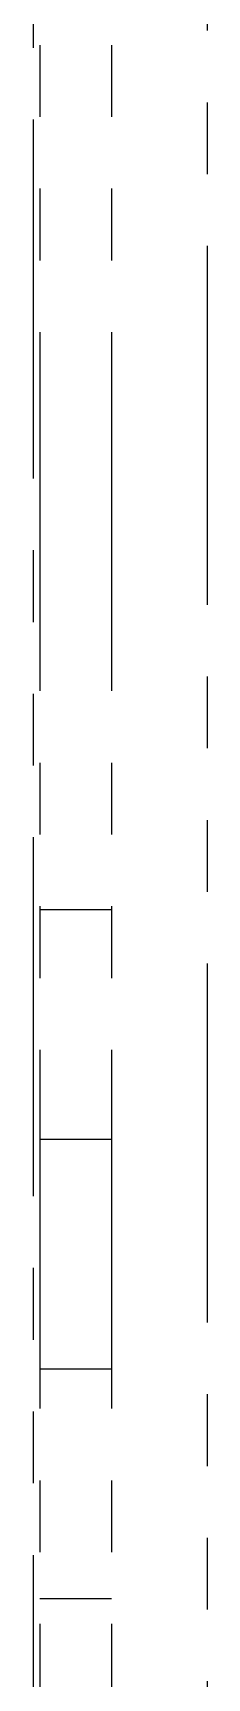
# Model space of a CAD drawing. Extents: x -2384 to 29887, y -2542 to 22350.
# Drawn here: x 5981 to 6000.2, y 2363.2 to 2545.1 of the extents above; entities that cross this region are included whole.
import ezdxf

# ---------------------------------------------------------------- set-up
doc = ezdxf.new("R2010")
doc.units = 0
doc.header["$LTSCALE"] = 63.5
doc.header["$MEASUREMENT"] = 0
doc.linetypes.add('PHANTOM', pattern=[2.5, 1.25, -0.25, 0.25, -0.25, 0.25, -0.25])
doc.layers.get('0').update_dxf_attribs({"linetype": 'CONTINUOUS'})
doc.layers.add('weld controller', color=1, linetype='PHANTOM')

# ---------------------------------------------------------------- blocks, each defined once
blk = doc.blocks.new('A$C53227E15')
at = {"layer": 'weld controller', "ltscale": 0.5}
for p, q in [((-370, 608.1), (-370, 0)), ((-350.82, 594.13), (-350.82, 15.88)), ((-369.24, 584.6), (-369.24, 25.4)), ((-361.36, 584.6), (-361.36, 25.4)), ((-361.36, 203.2), (-369.24, 203.2)), ((-361.36, 177.8), (-369.24, 177.8)), ((-361.36, 152.4), (-369.24, 152.4)), ((-361.36, 127), (-369.24, 127))]:
    blk.add_line(p, q, dxfattribs=at)

msp = doc.modelspace()

# ---------------------------------------------------------------- block references
msp.add_blockref('A$C53227E15', (6351.01, 2244.95))

doc.saveas('drawing.dxf')
